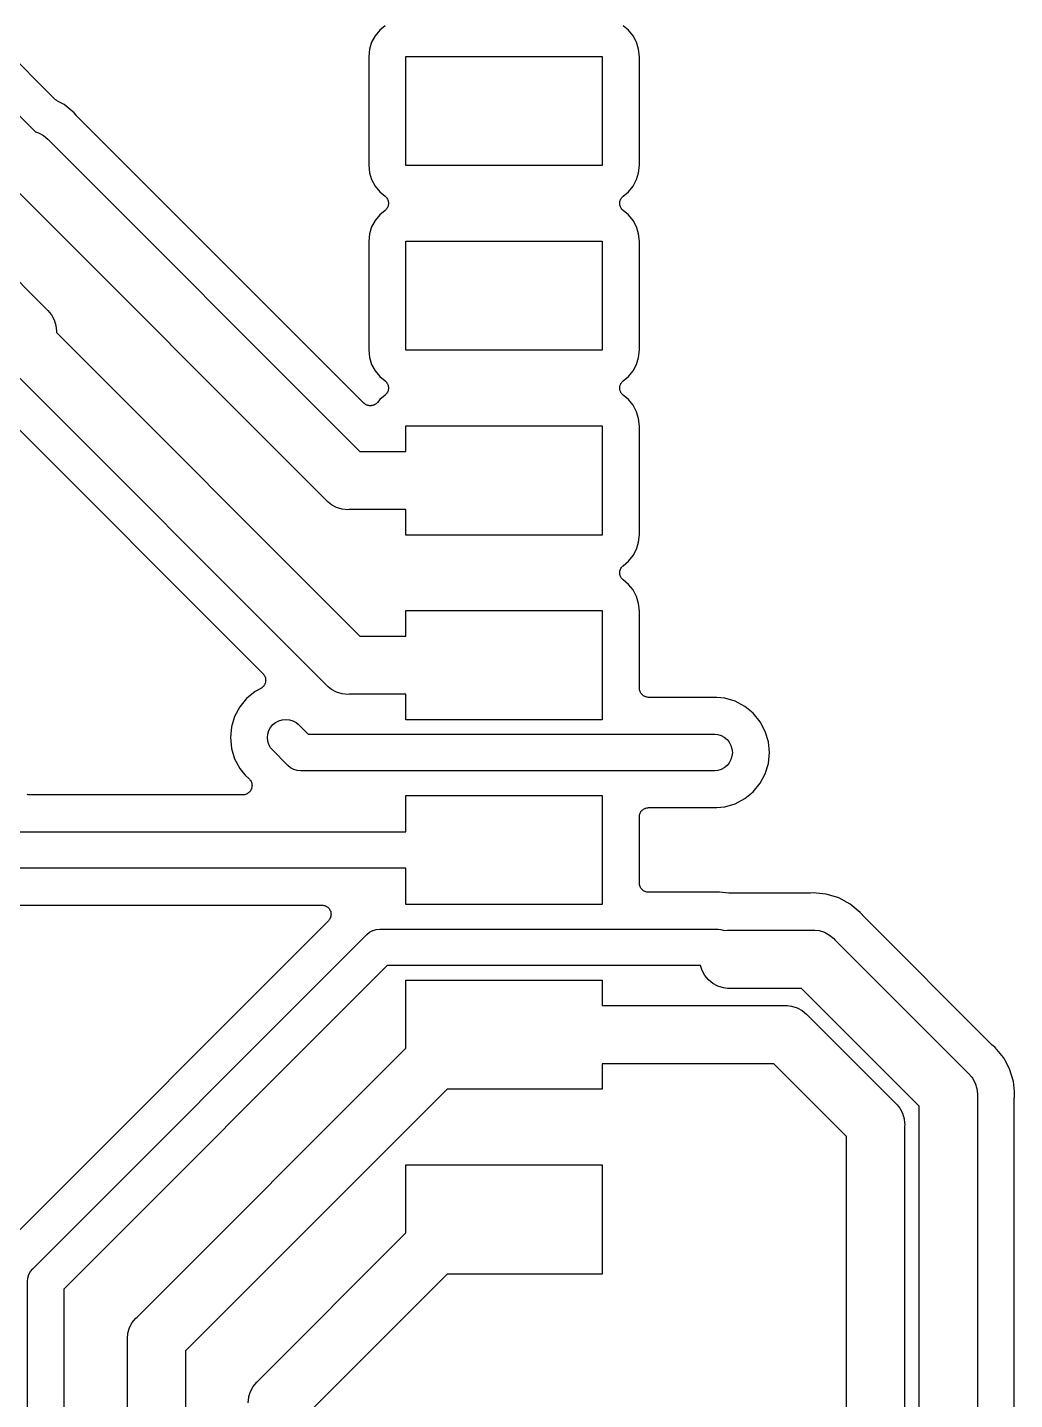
# Model space of a CAD drawing. Extents: x 77 to 164, y -183 to -59.
# Drawn here: x 137.92 to 151.5, y -118.07 to -99.2 of the extents above; entities that cross this region are included whole.
import ezdxf

# ---------------------------------------------------------------- set-up
doc = ezdxf.new("R2010")
doc.units = 0
doc.header["$MEASUREMENT"] = 0
doc.layers.add('BLACK', color=7, linetype='CONTINUOUS')

msp = doc.modelspace()

# ---------------------------------------------------------------- linework, layer by layer
at = {"layer": 'BLACK', "linetype": 'CONTINUOUS'}
for p, q in [((142.843, -99.1792), (142.769, -99.2401)), ((146.191, -99.2401), (146.117, -99.1792)), ((142.706, -99.3174), (142.658, -99.4057)), ((142.769, -99.2401), (142.706, -99.3174)), ((146.254, -99.3174), (146.191, -99.2401)), ((146.302, -99.4057), (146.254, -99.3174)), ((138.307, -100.193), (137.584, -99.4699)), ((142.629, -99.5014), (142.619, -99.6072)), ((142.658, -99.4057), (142.629, -99.5014)), ((146.331, -99.5014), (146.302, -99.4057)), ((146.341, -99.6072), (146.331, -99.5014)), ((142.619, -99.6072), (142.619, -101.095)), ((143.13, -101.101), (143.13, -99.601)), ((143.13, -99.601), (145.83, -99.601)), ((145.83, -99.601), (145.83, -101.101)), ((146.341, -101.095), (146.341, -99.6072)), ((137.203, -99.8071), (138.035, -100.639)), ((138.311, -100.197), (138.307, -100.193)), ((138.315, -100.2), (138.311, -100.197)), ((138.321, -100.204), (138.315, -100.2)), ((138.326, -100.209), (138.321, -100.204)), ((138.331, -100.211), (138.326, -100.209)), ((138.336, -100.215), (138.331, -100.211)), ((138.337, -100.215), (138.336, -100.215)), ((138.429, -100.264), (138.337, -100.215)), ((138.567, -100.378), (138.429, -100.264)), ((138.592, -100.408), (138.567, -100.378)), ((138.595, -100.411), (138.592, -100.408)), ((138.599, -100.416), (138.595, -100.411)), ((138.6, -100.417), (138.599, -100.416)), ((142.55, -104.367), (138.6, -100.417)), ((138.035, -100.639), (138.076, -100.652)), ((138.076, -100.652), (138.145, -100.689)), ((138.145, -100.689), (138.206, -100.739)), ((138.206, -100.739), (138.219, -100.754)), ((138.219, -100.754), (142.496, -105.031)), ((142.619, -101.095), (142.629, -101.201)), ((145.83, -101.101), (143.13, -101.101)), ((146.331, -101.201), (146.341, -101.095)), ((142.629, -101.201), (142.658, -101.296)), ((146.302, -101.296), (146.331, -101.201)), ((142.033, -105.7), (137.74, -101.407)), ((142.658, -101.296), (142.706, -101.385)), ((142.706, -101.385), (142.769, -101.462)), ((142.769, -101.462), (142.843, -101.523)), ((146.117, -101.523), (146.191, -101.462)), ((146.191, -101.462), (146.254, -101.385)), ((146.254, -101.385), (146.302, -101.296)), ((142.843, -101.523), (142.844, -101.523)), ((142.844, -101.523), (142.844, -101.523)), ((142.844, -101.523), (142.844, -101.523)), ((142.844, -101.523), (142.845, -101.524)), ((142.845, -101.524), (142.853, -101.533)), ((142.853, -101.533), (142.861, -101.541)), ((142.861, -101.541), (142.862, -101.541)), ((142.862, -101.541), (142.862, -101.542)), ((142.862, -101.542), (142.868, -101.552)), ((142.868, -101.552), (142.875, -101.562)), ((142.875, -101.562), (142.875, -101.562)), ((142.875, -101.562), (142.875, -101.563)), ((142.875, -101.563), (142.88, -101.574)), ((142.884, -101.659), (142.879, -101.67)), ((142.88, -101.574), (142.884, -101.585)), ((142.884, -101.585), (142.884, -101.585)), ((142.884, -101.585), (142.885, -101.586)), ((142.886, -101.646), (142.884, -101.658)), ((142.884, -101.658), (142.884, -101.659)), ((142.884, -101.659), (142.884, -101.659)), ((142.885, -101.586), (142.887, -101.597)), ((142.889, -101.635), (142.886, -101.646)), ((142.887, -101.597), (142.889, -101.609)), ((142.889, -101.609), (142.889, -101.609)), ((142.889, -101.609), (142.889, -101.61)), ((142.889, -101.61), (142.889, -101.622)), ((142.889, -101.622), (142.889, -101.634)), ((142.889, -101.634), (142.889, -101.634)), ((142.889, -101.634), (142.889, -101.635)), ((146.071, -101.607), (146.074, -101.596)), ((146.071, -101.608), (146.071, -101.607)), ((146.071, -101.62), (146.071, -101.608)), ((146.071, -101.608), (146.071, -101.608)), ((146.071, -101.632), (146.071, -101.62)), ((146.071, -101.633), (146.071, -101.632)), ((146.073, -101.645), (146.071, -101.633)), ((146.071, -101.633), (146.071, -101.633)), ((146.075, -101.656), (146.073, -101.645)), ((146.074, -101.596), (146.076, -101.584)), ((146.076, -101.657), (146.075, -101.656)), ((146.076, -101.583), (146.081, -101.572)), ((146.076, -101.584), (146.076, -101.583)), ((146.076, -101.583), (146.076, -101.583)), ((146.08, -101.668), (146.076, -101.657)), ((146.076, -101.657), (146.076, -101.657)), ((146.085, -101.679), (146.08, -101.668)), ((146.081, -101.572), (146.085, -101.561)), ((146.085, -101.561), (146.086, -101.561)), ((146.086, -101.56), (146.093, -101.55)), ((146.086, -101.561), (146.086, -101.56)), ((146.093, -101.55), (146.099, -101.54)), ((146.099, -101.54), (146.1, -101.54)), ((146.1, -101.54), (146.108, -101.531)), ((146.1, -101.54), (146.1, -101.54)), ((146.108, -101.531), (146.117, -101.523)), ((142.706, -101.857), (142.658, -101.946)), ((142.769, -101.78), (142.706, -101.857)), ((142.843, -101.719), (142.769, -101.78)), ((142.852, -101.711), (142.843, -101.719)), ((142.86, -101.702), (142.852, -101.711)), ((142.861, -101.702), (142.86, -101.702)), ((142.86, -101.702), (142.86, -101.702)), ((142.867, -101.692), (142.861, -101.702)), ((142.874, -101.682), (142.867, -101.692)), ((142.875, -101.681), (142.874, -101.681)), ((142.874, -101.681), (142.874, -101.682)), ((142.879, -101.67), (142.875, -101.681)), ((146.085, -101.68), (146.085, -101.679)), ((146.092, -101.69), (146.085, -101.68)), ((146.085, -101.68), (146.085, -101.68)), ((146.098, -101.7), (146.092, -101.69)), ((146.098, -101.701), (146.098, -101.7)), ((146.099, -101.701), (146.098, -101.701)), ((146.107, -101.709), (146.099, -101.701)), ((146.115, -101.718), (146.107, -101.709)), ((146.116, -101.719), (146.115, -101.718)), ((146.117, -101.719), (146.116, -101.719)), ((146.116, -101.719), (146.116, -101.719)), ((146.116, -101.719), (146.116, -101.719)), ((146.191, -101.78), (146.117, -101.719)), ((146.254, -101.857), (146.191, -101.78)), ((146.302, -101.946), (146.254, -101.857)), ((142.629, -102.041), (142.619, -102.147)), ((142.658, -101.946), (142.629, -102.041)), ((146.331, -102.041), (146.302, -101.946)), ((146.341, -102.147), (146.331, -102.041)), ((142.619, -102.147), (142.619, -103.635)), ((143.13, -103.641), (143.13, -102.141)), ((143.13, -102.141), (145.83, -102.141)), ((145.83, -102.141), (145.83, -103.641)), ((146.341, -103.635), (146.341, -102.147)), ((137.457, -102.347), (138.191, -103.081)), ((138.191, -103.081), (138.206, -103.094)), ((138.206, -103.094), (138.252, -103.15)), ((138.252, -103.15), (138.256, -103.155)), ((138.256, -103.155), (138.293, -103.224)), ((138.293, -103.224), (138.316, -103.3)), ((138.316, -103.3), (138.324, -103.378)), ((138.324, -103.378), (138.322, -103.397)), ((138.322, -103.397), (142.496, -107.571)), ((142.619, -103.635), (142.629, -103.741)), ((142.629, -103.741), (142.658, -103.836)), ((145.83, -103.641), (143.13, -103.641)), ((146.302, -103.836), (146.331, -103.741)), ((146.331, -103.741), (146.341, -103.635)), ((142.033, -108.24), (137.653, -103.86)), ((142.658, -103.836), (142.706, -103.925)), ((142.706, -103.925), (142.769, -104.002)), ((146.191, -104.002), (146.254, -103.925)), ((146.254, -103.925), (146.302, -103.836)), ((142.769, -104.002), (142.843, -104.063)), ((142.843, -104.063), (142.844, -104.063)), ((142.844, -104.063), (142.844, -104.063)), ((142.844, -104.063), (142.844, -104.063)), ((142.844, -104.063), (142.845, -104.064)), ((142.845, -104.064), (142.853, -104.073)), ((142.853, -104.073), (142.861, -104.081)), ((142.861, -104.081), (142.862, -104.081)), ((142.862, -104.081), (142.862, -104.082)), ((142.862, -104.082), (142.868, -104.092)), ((142.868, -104.092), (142.875, -104.102)), ((142.875, -104.102), (142.875, -104.102)), ((142.875, -104.102), (142.875, -104.103)), ((142.875, -104.103), (142.88, -104.114)), ((142.88, -104.114), (142.884, -104.125)), ((146.076, -104.123), (146.081, -104.112)), ((146.081, -104.112), (146.085, -104.101)), ((146.085, -104.101), (146.086, -104.101)), ((146.086, -104.1), (146.093, -104.09)), ((146.086, -104.101), (146.086, -104.1)), ((146.093, -104.09), (146.099, -104.08)), ((146.099, -104.08), (146.1, -104.08)), ((146.1, -104.08), (146.108, -104.071)), ((146.1, -104.08), (146.1, -104.08)), ((146.108, -104.071), (146.117, -104.063)), ((146.117, -104.063), (146.191, -104.002)), ((137.316, -104.241), (141.164, -108.089)), ((142.843, -104.259), (142.769, -104.32)), ((142.852, -104.251), (142.843, -104.259)), ((142.86, -104.242), (142.852, -104.251)), ((142.861, -104.242), (142.86, -104.242)), ((142.86, -104.242), (142.86, -104.242)), ((142.867, -104.232), (142.861, -104.242)), ((142.874, -104.222), (142.867, -104.232)), ((142.875, -104.221), (142.874, -104.221)), ((142.874, -104.221), (142.874, -104.222)), ((142.879, -104.21), (142.875, -104.221)), ((142.884, -104.199), (142.879, -104.21)), ((142.884, -104.125), (142.884, -104.125)), ((142.884, -104.125), (142.885, -104.126)), ((142.886, -104.186), (142.884, -104.198)), ((142.884, -104.198), (142.884, -104.199)), ((142.884, -104.199), (142.884, -104.199)), ((142.885, -104.126), (142.887, -104.137)), ((142.889, -104.175), (142.886, -104.186)), ((142.887, -104.137), (142.889, -104.149)), ((142.889, -104.149), (142.889, -104.149)), ((142.889, -104.149), (142.889, -104.15)), ((142.889, -104.15), (142.889, -104.162)), ((142.889, -104.162), (142.889, -104.174)), ((142.889, -104.174), (142.889, -104.174)), ((142.889, -104.174), (142.889, -104.175)), ((146.071, -104.147), (146.074, -104.136)), ((146.071, -104.148), (146.071, -104.147)), ((146.071, -104.16), (146.071, -104.148)), ((146.071, -104.148), (146.071, -104.148)), ((146.071, -104.172), (146.071, -104.16)), ((146.071, -104.173), (146.071, -104.172)), ((146.073, -104.185), (146.071, -104.173)), ((146.071, -104.173), (146.071, -104.173)), ((146.075, -104.196), (146.073, -104.185)), ((146.074, -104.136), (146.076, -104.124)), ((146.076, -104.197), (146.075, -104.196)), ((146.076, -104.124), (146.076, -104.123)), ((146.076, -104.123), (146.076, -104.123)), ((146.08, -104.208), (146.076, -104.197)), ((146.076, -104.197), (146.076, -104.197)), ((146.085, -104.219), (146.08, -104.208)), ((146.085, -104.22), (146.085, -104.219)), ((146.092, -104.23), (146.085, -104.22)), ((146.085, -104.22), (146.085, -104.22)), ((146.098, -104.24), (146.092, -104.23)), ((146.098, -104.241), (146.098, -104.24)), ((146.099, -104.241), (146.098, -104.241)), ((146.107, -104.249), (146.099, -104.241)), ((146.115, -104.258), (146.107, -104.249)), ((146.116, -104.259), (146.115, -104.258)), ((146.117, -104.259), (146.116, -104.259)), ((146.116, -104.259), (146.116, -104.259)), ((146.116, -104.259), (146.116, -104.259)), ((146.191, -104.32), (146.117, -104.259)), ((142.555, -104.371), (142.55, -104.367)), ((142.559, -104.375), (142.555, -104.371)), ((142.564, -104.379), (142.559, -104.375)), ((142.569, -104.383), (142.564, -104.379)), ((142.574, -104.385), (142.569, -104.383)), ((142.579, -104.389), (142.574, -104.385)), ((142.585, -104.391), (142.579, -104.389)), ((142.591, -104.394), (142.585, -104.391)), ((142.597, -104.396), (142.591, -104.394)), ((142.602, -104.398), (142.597, -104.396)), ((142.608, -104.4), (142.602, -104.398)), ((142.615, -104.402), (142.608, -104.4)), ((142.621, -104.402), (142.615, -104.402)), ((142.626, -104.403), (142.621, -104.402)), ((142.633, -104.404), (142.626, -104.403)), ((142.639, -104.404), (142.633, -104.404)), ((142.645, -104.404), (142.639, -104.404)), ((142.651, -104.404), (142.645, -104.404)), ((142.658, -104.402), (142.651, -104.404)), ((142.664, -104.402), (142.658, -104.402)), ((142.67, -104.4), (142.664, -104.402)), ((142.675, -104.399), (142.67, -104.4)), ((142.682, -104.397), (142.675, -104.399)), ((142.688, -104.395), (142.682, -104.397)), ((142.693, -104.392), (142.688, -104.395)), ((142.698, -104.39), (142.693, -104.392)), ((142.704, -104.386), (142.698, -104.39)), ((142.71, -104.383), (142.704, -104.386)), ((142.714, -104.38), (142.71, -104.383)), ((142.719, -104.376), (142.714, -104.38)), ((142.724, -104.372), (142.719, -104.376)), ((142.729, -104.368), (142.724, -104.372)), ((142.733, -104.363), (142.729, -104.368)), ((142.737, -104.359), (142.733, -104.363)), ((142.738, -104.358), (142.737, -104.359)), ((142.769, -104.32), (142.738, -104.358)), ((146.254, -104.397), (146.191, -104.32)), ((146.302, -104.486), (146.254, -104.397)), ((146.331, -104.581), (146.302, -104.486)), ((143.13, -105.031), (143.13, -104.681)), ((143.13, -104.681), (145.83, -104.681)), ((145.83, -104.681), (145.83, -106.181)), ((146.341, -104.687), (146.331, -104.581)), ((146.341, -106.175), (146.341, -104.687)), ((142.496, -105.031), (143.13, -105.031)), ((142.046, -105.715), (142.033, -105.7)), ((142.061, -105.728), (142.046, -105.715)), ((142.107, -105.765), (142.061, -105.728)), ((142.061, -105.728), (142.061, -105.728)), ((142.176, -105.802), (142.107, -105.765)), ((142.252, -105.825), (142.176, -105.802)), ((142.33, -105.833), (142.252, -105.825)), ((142.35, -105.831), (142.33, -105.833)), ((143.13, -105.831), (142.35, -105.831)), ((143.13, -106.181), (143.13, -105.831)), ((145.83, -106.181), (143.13, -106.181)), ((146.331, -106.281), (146.341, -106.175)), ((146.254, -106.465), (146.302, -106.376)), ((146.302, -106.376), (146.331, -106.281)), ((146.117, -106.603), (146.191, -106.542)), ((146.191, -106.542), (146.254, -106.465)), ((146.071, -106.687), (146.074, -106.676)), ((146.071, -106.688), (146.071, -106.687)), ((146.071, -106.7), (146.071, -106.688)), ((146.071, -106.688), (146.071, -106.688)), ((146.071, -106.712), (146.071, -106.7)), ((146.071, -106.713), (146.071, -106.712)), ((146.073, -106.725), (146.071, -106.713)), ((146.071, -106.713), (146.071, -106.713)), ((146.075, -106.736), (146.073, -106.725)), ((146.074, -106.676), (146.076, -106.664)), ((146.076, -106.737), (146.075, -106.736)), ((146.076, -106.663), (146.081, -106.652)), ((146.076, -106.664), (146.076, -106.663)), ((146.076, -106.663), (146.076, -106.663)), ((146.08, -106.748), (146.076, -106.737)), ((146.076, -106.737), (146.076, -106.737)), ((146.085, -106.759), (146.08, -106.748)), ((146.081, -106.652), (146.085, -106.641)), ((146.085, -106.641), (146.086, -106.641)), ((146.085, -106.76), (146.085, -106.759)), ((146.092, -106.77), (146.085, -106.76)), ((146.085, -106.76), (146.085, -106.76)), ((146.086, -106.64), (146.093, -106.63)), ((146.086, -106.641), (146.086, -106.64)), ((146.093, -106.63), (146.099, -106.62)), ((146.099, -106.62), (146.1, -106.62)), ((146.1, -106.62), (146.108, -106.611)), ((146.1, -106.62), (146.1, -106.62)), ((146.108, -106.611), (146.117, -106.603)), ((146.098, -106.78), (146.092, -106.77)), ((146.098, -106.781), (146.098, -106.78)), ((146.099, -106.781), (146.098, -106.781)), ((146.107, -106.789), (146.099, -106.781)), ((146.115, -106.798), (146.107, -106.789)), ((146.116, -106.799), (146.115, -106.798)), ((146.117, -106.799), (146.116, -106.799)), ((146.116, -106.799), (146.116, -106.799)), ((146.116, -106.799), (146.116, -106.799)), ((146.191, -106.86), (146.117, -106.799)), ((146.254, -106.937), (146.191, -106.86)), ((146.302, -107.026), (146.254, -106.937)), ((146.331, -107.121), (146.302, -107.026)), ((146.341, -107.227), (146.331, -107.121)), ((143.13, -107.571), (143.13, -107.221)), ((143.13, -107.221), (145.83, -107.221)), ((145.83, -107.221), (145.83, -108.721)), ((146.341, -108.286), (146.341, -107.227)), ((142.496, -107.571), (143.13, -107.571)), ((141.163, -108.269), (141.158, -108.273)), ((141.167, -108.264), (141.163, -108.269)), ((141.164, -108.089), (141.165, -108.09)), ((141.165, -108.09), (141.169, -108.095)), ((141.172, -108.259), (141.167, -108.264)), ((141.169, -108.095), (141.173, -108.099)), ((141.175, -108.254), (141.172, -108.259)), ((141.173, -108.099), (141.176, -108.104)), ((141.179, -108.25), (141.175, -108.254)), ((141.176, -108.104), (141.18, -108.109)), ((141.182, -108.244), (141.179, -108.25)), ((141.18, -108.109), (141.183, -108.115)), ((141.186, -108.239), (141.182, -108.244)), ((141.183, -108.115), (141.186, -108.119)), ((141.186, -108.119), (141.189, -108.126)), ((141.188, -108.233), (141.186, -108.239)), ((141.191, -108.228), (141.188, -108.233)), ((141.189, -108.126), (141.192, -108.131)), ((141.193, -108.222), (141.191, -108.228)), ((141.192, -108.131), (141.193, -108.137)), ((141.193, -108.137), (141.196, -108.142)), ((141.195, -108.216), (141.193, -108.222)), ((141.196, -108.21), (141.195, -108.216)), ((141.196, -108.142), (141.197, -108.149)), ((141.198, -108.205), (141.196, -108.21)), ((141.197, -108.149), (141.199, -108.155)), ((141.199, -108.198), (141.198, -108.205)), ((141.199, -108.155), (141.199, -108.161)), ((141.199, -108.161), (141.2, -108.167)), ((141.2, -108.192), (141.199, -108.198)), ((141.2, -108.167), (141.2, -108.173)), ((141.2, -108.173), (141.201, -108.18)), ((141.201, -108.18), (141.2, -108.186)), ((141.2, -108.186), (141.2, -108.192)), ((142.046, -108.255), (142.033, -108.24)), ((142.061, -108.268), (142.046, -108.255)), ((142.107, -108.305), (142.061, -108.268)), ((142.061, -108.268), (142.061, -108.268)), ((140.939, -108.427), (140.845, -108.543)), ((141.055, -108.333), (140.939, -108.427)), ((141.134, -108.291), (141.055, -108.333)), ((141.139, -108.287), (141.134, -108.291)), ((141.144, -108.285), (141.139, -108.287)), ((141.149, -108.28), (141.144, -108.285)), ((141.154, -108.277), (141.149, -108.28)), ((141.158, -108.273), (141.154, -108.277)), ((142.176, -108.342), (142.107, -108.305)), ((142.252, -108.365), (142.176, -108.342)), ((142.33, -108.373), (142.252, -108.365)), ((142.35, -108.371), (142.33, -108.373)), ((143.13, -108.371), (142.35, -108.371)), ((143.13, -108.721), (143.13, -108.371)), ((146.342, -108.298), (146.341, -108.286)), ((146.343, -108.31), (146.342, -108.298)), ((146.343, -108.311), (146.343, -108.31)), ((146.343, -108.31), (146.343, -108.31)), ((146.347, -108.322), (146.343, -108.311)), ((146.35, -108.334), (146.347, -108.322)), ((146.351, -108.334), (146.35, -108.334)), ((146.356, -108.345), (146.351, -108.334)), ((146.351, -108.334), (146.351, -108.334)), ((146.362, -108.356), (146.356, -108.345)), ((146.37, -108.366), (146.362, -108.356)), ((146.362, -108.356), (146.362, -108.356)), ((146.362, -108.356), (146.362, -108.356)), ((146.377, -108.375), (146.37, -108.366)), ((146.378, -108.375), (146.377, -108.375)), ((146.387, -108.383), (146.378, -108.375)), ((146.378, -108.375), (146.378, -108.375)), ((146.396, -108.391), (146.387, -108.383)), ((146.397, -108.391), (146.396, -108.391)), ((146.408, -108.397), (146.397, -108.391)), ((146.397, -108.391), (146.397, -108.391)), ((146.418, -108.403), (146.408, -108.397)), ((146.419, -108.403), (146.418, -108.403)), ((146.418, -108.403), (146.418, -108.403)), ((146.43, -108.407), (146.419, -108.403)), ((146.442, -108.41), (146.43, -108.407)), ((146.443, -108.41), (146.442, -108.41)), ((146.442, -108.41), (146.442, -108.41)), ((146.454, -108.412), (146.443, -108.41)), ((146.466, -108.413), (146.454, -108.412)), ((146.467, -108.413), (146.466, -108.413)), ((146.468, -108.413), (146.467, -108.413)), ((146.467, -108.413), (146.467, -108.413)), ((146.467, -108.413), (146.467, -108.413)), ((147.406, -108.413), (146.468, -108.413)), ((147.518, -108.424), (147.406, -108.413)), ((147.66, -108.467), (147.518, -108.424)), ((140.845, -108.543), (140.774, -108.675)), ((147.792, -108.538), (147.66, -108.467)), ((147.908, -108.632), (147.792, -108.538)), ((148.002, -108.748), (147.908, -108.632)), ((140.731, -108.817), (140.716, -108.966)), ((140.774, -108.675), (140.731, -108.817)), ((141.246, -108.87), (141.269, -108.826)), ((141.269, -108.826), (141.3, -108.788)), ((141.3, -108.788), (141.338, -108.757)), ((141.338, -108.757), (141.382, -108.734)), ((141.382, -108.734), (141.429, -108.72)), ((141.429, -108.72), (141.478, -108.715)), ((141.478, -108.715), (141.527, -108.72)), ((141.527, -108.72), (141.574, -108.734)), ((141.574, -108.734), (141.618, -108.757)), ((141.618, -108.757), (141.646, -108.781)), ((141.646, -108.781), (141.787, -108.921)), ((145.83, -108.721), (143.13, -108.721)), ((148.073, -108.88), (148.002, -108.748)), ((140.716, -108.966), (140.731, -109.115)), ((141.227, -108.966), (141.232, -108.917)), ((141.232, -109.015), (141.227, -108.966)), ((141.232, -108.917), (141.246, -108.87)), ((141.246, -109.062), (141.232, -109.015)), ((141.787, -108.921), (147.381, -108.921)), ((147.381, -108.921), (147.418, -108.925)), ((147.418, -108.925), (147.465, -108.939)), ((147.465, -108.939), (147.509, -108.962)), ((147.509, -108.962), (147.547, -108.993)), ((147.547, -108.993), (147.578, -109.031)), ((148.116, -109.022), (148.073, -108.88)), ((148.131, -109.171), (148.116, -109.022)), ((140.731, -109.115), (140.774, -109.257)), ((141.269, -109.106), (141.246, -109.062)), ((141.293, -109.134), (141.269, -109.106)), ((141.498, -109.339), (141.293, -109.134)), ((147.578, -109.031), (147.601, -109.075)), ((147.601, -109.075), (147.615, -109.122)), ((147.615, -109.122), (147.62, -109.171)), ((147.62, -109.171), (147.615, -109.22)), ((148.116, -109.32), (148.131, -109.171)), ((140.774, -109.257), (140.845, -109.389)), ((140.845, -109.389), (140.916, -109.476)), ((141.505, -109.349), (141.498, -109.339)), ((141.543, -109.38), (141.505, -109.349)), ((141.58, -109.399), (141.543, -109.38)), ((141.587, -109.403), (141.58, -109.399)), ((147.509, -109.38), (147.465, -109.403)), ((147.547, -109.349), (147.509, -109.38)), ((147.578, -109.311), (147.547, -109.349)), ((147.601, -109.267), (147.578, -109.311)), ((147.615, -109.22), (147.601, -109.267)), ((148.073, -109.462), (148.116, -109.32)), ((140.916, -109.476), (140.976, -109.536)), ((140.976, -109.536), (140.977, -109.537)), ((140.977, -109.537), (140.977, -109.537)), ((140.977, -109.537), (140.977, -109.537)), ((140.977, -109.537), (140.977, -109.537)), ((140.977, -109.537), (140.985, -109.547)), ((140.985, -109.547), (140.993, -109.556)), ((140.993, -109.556), (140.993, -109.557)), ((140.993, -109.557), (140.993, -109.557)), ((140.993, -109.557), (140.999, -109.568)), ((140.999, -109.568), (141.004, -109.578)), ((141.004, -109.578), (141.004, -109.579)), ((141.004, -109.579), (141.004, -109.579)), ((141.004, -109.579), (141.008, -109.591)), ((141.634, -109.417), (141.587, -109.403)), ((141.683, -109.422), (141.634, -109.417)), ((141.695, -109.421), (141.683, -109.422)), ((147.381, -109.421), (141.695, -109.421)), ((147.418, -109.417), (147.381, -109.421)), ((147.465, -109.403), (147.418, -109.417)), ((148.002, -109.594), (148.073, -109.462)), ((137.934, -109.752), (137.922, -109.75)), ((137.946, -109.753), (137.934, -109.752)), ((137.947, -109.753), (137.946, -109.753)), ((137.948, -109.753), (137.947, -109.753)), ((137.947, -109.753), (137.947, -109.753)), ((137.947, -109.753), (137.947, -109.753)), ((140.886, -109.753), (137.948, -109.753)), ((140.899, -109.752), (140.886, -109.753)), ((140.911, -109.751), (140.899, -109.752)), ((140.923, -109.747), (140.911, -109.751)), ((140.911, -109.751), (140.911, -109.751)), ((140.911, -109.751), (140.911, -109.751)), ((140.934, -109.744), (140.923, -109.747)), ((140.935, -109.743), (140.934, -109.744)), ((140.946, -109.738), (140.935, -109.743)), ((140.935, -109.743), (140.935, -109.743)), ((140.956, -109.732), (140.946, -109.738)), ((140.957, -109.732), (140.956, -109.732)), ((140.966, -109.724), (140.957, -109.732)), ((140.957, -109.732), (140.957, -109.732)), ((140.976, -109.716), (140.966, -109.724)), ((140.984, -109.707), (140.976, -109.716)), ((140.976, -109.716), (140.976, -109.716)), ((140.976, -109.716), (140.976, -109.716)), ((140.991, -109.697), (140.984, -109.707)), ((140.992, -109.697), (140.991, -109.697)), ((140.998, -109.686), (140.992, -109.697)), ((140.992, -109.697), (140.992, -109.697)), ((141.003, -109.676), (140.998, -109.686)), ((141.004, -109.675), (141.003, -109.675)), ((141.003, -109.675), (141.003, -109.676)), ((141.007, -109.663), (141.004, -109.675)), ((141.011, -109.652), (141.007, -109.663)), ((141.008, -109.591), (141.011, -109.602)), ((141.011, -109.602), (141.011, -109.602)), ((141.011, -109.602), (141.011, -109.603)), ((141.011, -109.603), (141.012, -109.615)), ((141.012, -109.639), (141.011, -109.652)), ((141.011, -109.652), (141.011, -109.652)), ((141.011, -109.652), (141.011, -109.652)), ((141.012, -109.615), (141.013, -109.627)), ((141.013, -109.627), (141.012, -109.639)), ((141.013, -109.627), (141.013, -109.627)), ((141.013, -109.627), (141.013, -109.627)), ((143.13, -110.261), (143.13, -109.761)), ((143.13, -109.761), (145.83, -109.761)), ((145.83, -109.761), (145.83, -111.261)), ((147.792, -109.804), (147.908, -109.71)), ((147.908, -109.71), (148.002, -109.594)), ((146.371, -109.975), (146.379, -109.966)), ((146.379, -109.965), (146.389, -109.958)), ((146.379, -109.966), (146.379, -109.965)), ((146.379, -109.966), (146.379, -109.966)), ((146.389, -109.958), (146.398, -109.95)), ((146.398, -109.95), (146.398, -109.95)), ((146.398, -109.95), (146.399, -109.95)), ((146.399, -109.95), (146.409, -109.944)), ((146.409, -109.944), (146.42, -109.939)), ((146.42, -109.938), (146.432, -109.935)), ((146.42, -109.939), (146.42, -109.938)), ((146.42, -109.938), (146.42, -109.938)), ((146.432, -109.935), (146.443, -109.931)), ((146.443, -109.931), (146.444, -109.931)), ((146.444, -109.931), (146.456, -109.93)), ((146.444, -109.931), (146.444, -109.931)), ((146.456, -109.93), (146.468, -109.929)), ((146.468, -109.929), (147.406, -109.929)), ((147.406, -109.929), (147.518, -109.918)), ((147.518, -109.918), (147.66, -109.875)), ((147.66, -109.875), (147.792, -109.804)), ((146.341, -110.054), (146.342, -110.042)), ((146.341, -110.055), (146.341, -110.054)), ((146.341, -110.056), (146.341, -110.055)), ((146.341, -110.055), (146.341, -110.055)), ((146.341, -110.055), (146.341, -110.055)), ((146.341, -110.966), (146.341, -110.056)), ((146.342, -110.042), (146.344, -110.03)), ((146.344, -110.03), (146.347, -110.018)), ((146.344, -110.03), (146.344, -110.03)), ((146.344, -110.03), (146.344, -110.03)), ((146.347, -110.018), (146.351, -110.007)), ((146.351, -110.006), (146.357, -109.996)), ((146.351, -110.007), (146.351, -110.006)), ((146.351, -110.006), (146.351, -110.006)), ((146.357, -109.996), (146.363, -109.985)), ((146.363, -109.984), (146.371, -109.975)), ((146.363, -109.985), (146.363, -109.984)), ((146.363, -109.985), (146.363, -109.985)), ((137.685, -110.261), (143.13, -110.261)), ((143.13, -110.761), (137.593, -110.761)), ((143.13, -111.261), (143.13, -110.761)), ((146.342, -110.978), (146.341, -110.966)), ((146.343, -110.99), (146.342, -110.978)), ((146.343, -110.991), (146.343, -110.99)), ((146.343, -110.99), (146.343, -110.99)), ((146.347, -111.002), (146.343, -110.991)), ((146.35, -111.014), (146.347, -111.002)), ((146.351, -111.014), (146.35, -111.014)), ((146.356, -111.025), (146.351, -111.014)), ((146.351, -111.014), (146.351, -111.014)), ((146.362, -111.036), (146.356, -111.025)), ((146.37, -111.046), (146.362, -111.036)), ((146.362, -111.036), (146.362, -111.036)), ((146.362, -111.036), (146.362, -111.036)), ((146.377, -111.055), (146.37, -111.046)), ((146.378, -111.055), (146.377, -111.055)), ((146.387, -111.063), (146.378, -111.055)), ((146.378, -111.055), (146.378, -111.055)), ((146.396, -111.071), (146.387, -111.063)), ((146.397, -111.071), (146.396, -111.071)), ((146.408, -111.077), (146.397, -111.071)), ((146.397, -111.071), (146.397, -111.071)), ((146.418, -111.083), (146.408, -111.077)), ((146.419, -111.083), (146.418, -111.083)), ((146.418, -111.083), (146.418, -111.083)), ((146.43, -111.087), (146.419, -111.083)), ((146.442, -111.09), (146.43, -111.087)), ((146.443, -111.09), (146.442, -111.09)), ((146.442, -111.09), (146.442, -111.09)), ((146.454, -111.092), (146.443, -111.09)), ((146.466, -111.093), (146.454, -111.092)), ((146.467, -111.093), (146.466, -111.093)), ((146.468, -111.093), (146.467, -111.093)), ((146.467, -111.093), (146.467, -111.093)), ((146.467, -111.093), (146.467, -111.093)), ((147.368, -111.093), (146.468, -111.093)), ((147.373, -111.092), (147.368, -111.093)), ((147.378, -111.093), (147.373, -111.092)), ((147.38, -111.092), (147.378, -111.093)), ((147.411, -111.089), (147.38, -111.092)), ((147.442, -111.092), (147.411, -111.089)), ((147.571, -111.105), (147.442, -111.092)), ((147.442, -111.092), (147.442, -111.092)), ((137.624, -111.269), (141.973, -111.269)), ((141.973, -111.269), (141.975, -111.269)), ((141.975, -111.269), (141.975, -111.269)), ((141.975, -111.269), (141.975, -111.269)), ((141.975, -111.269), (141.975, -111.269)), ((141.975, -111.269), (141.987, -111.27)), ((141.987, -111.27), (141.999, -111.272)), ((141.999, -111.272), (142, -111.272)), ((142, -111.272), (142, -111.272)), ((142, -111.272), (142.011, -111.275)), ((142.011, -111.275), (142.023, -111.279)), ((142.023, -111.279), (142.023, -111.279)), ((142.023, -111.279), (142.023, -111.279)), ((142.023, -111.279), (142.034, -111.285)), ((142.034, -111.285), (142.045, -111.291)), ((145.83, -111.261), (143.13, -111.261)), ((147.573, -111.105), (147.571, -111.105)), ((147.578, -111.105), (147.573, -111.105)), ((147.583, -111.106), (147.578, -111.105)), ((147.585, -111.106), (147.583, -111.106)), ((148.683, -111.106), (147.585, -111.106)), ((148.689, -111.105), (148.683, -111.106)), ((148.694, -111.106), (148.689, -111.105)), ((148.696, -111.105), (148.694, -111.106)), ((148.734, -111.102), (148.696, -111.105)), ((148.773, -111.105), (148.734, -111.102)), ((148.912, -111.119), (148.773, -111.105)), ((148.773, -111.105), (148.773, -111.105)), ((149.083, -111.171), (148.912, -111.119)), ((149.241, -111.255), (149.083, -111.171)), ((149.379, -111.369), (149.241, -111.255)), ((142.045, -111.291), (142.045, -111.291)), ((142.045, -111.291), (142.045, -111.291)), ((142.045, -111.291), (142.054, -111.299)), ((142.054, -111.299), (142.064, -111.307)), ((142.071, -111.476), (142.063, -111.486)), ((142.064, -111.307), (142.064, -111.307)), ((142.064, -111.307), (142.064, -111.307)), ((142.064, -111.307), (142.072, -111.316)), ((142.079, -111.467), (142.071, -111.476)), ((142.072, -111.316), (142.079, -111.326)), ((142.079, -111.326), (142.08, -111.326)), ((142.085, -111.456), (142.079, -111.467)), ((142.079, -111.467), (142.079, -111.467)), ((142.079, -111.467), (142.079, -111.467)), ((142.08, -111.326), (142.08, -111.326)), ((142.08, -111.326), (142.085, -111.337)), ((142.085, -111.337), (142.091, -111.348)), ((142.09, -111.445), (142.085, -111.456)), ((142.091, -111.445), (142.09, -111.445)), ((142.091, -111.348), (142.091, -111.348)), ((142.091, -111.348), (142.091, -111.348)), ((142.091, -111.348), (142.095, -111.36)), ((142.094, -111.433), (142.091, -111.445)), ((142.091, -111.445), (142.091, -111.445)), ((142.098, -111.422), (142.094, -111.433)), ((142.095, -111.36), (142.098, -111.372)), ((142.098, -111.372), (142.098, -111.372)), ((142.098, -111.372), (142.098, -111.372)), ((142.098, -111.372), (142.099, -111.384)), ((142.099, -111.409), (142.098, -111.421)), ((142.098, -111.421), (142.098, -111.421)), ((142.098, -111.421), (142.098, -111.422)), ((142.099, -111.384), (142.1, -111.396)), ((142.1, -111.397), (142.099, -111.409)), ((142.1, -111.396), (142.1, -111.397)), ((142.1, -111.397), (142.1, -111.397)), ((149.404, -111.399), (149.379, -111.369)), ((149.408, -111.402), (149.404, -111.399)), ((149.411, -111.407), (149.408, -111.402)), ((149.412, -111.408), (149.411, -111.407)), ((151.196, -113.192), (149.412, -111.408)), ((142.063, -111.486), (137.671, -115.878)), ((142.592, -111.673), (142.63, -111.642)), ((142.63, -111.642), (142.674, -111.619)), ((142.674, -111.619), (142.679, -111.617)), ((142.679, -111.617), (142.721, -111.605)), ((142.721, -111.605), (142.77, -111.6)), ((142.77, -111.6), (142.782, -111.601)), ((142.782, -111.601), (147.399, -111.601)), ((147.399, -111.601), (147.411, -111.6)), ((147.411, -111.6), (147.423, -111.601)), ((147.423, -111.601), (147.46, -111.605)), ((147.46, -111.605), (147.506, -111.619)), ((147.506, -111.619), (147.554, -111.614)), ((147.554, -111.614), (148.715, -111.614)), ((148.715, -111.614), (148.734, -111.612)), ((148.734, -111.612), (148.754, -111.614)), ((148.754, -111.614), (148.754, -111.614)), ((148.754, -111.614), (148.813, -111.62)), ((148.813, -111.62), (148.888, -111.643)), ((148.888, -111.643), (148.958, -111.68)), ((138.008, -116.26), (142.585, -111.683)), ((142.585, -111.683), (142.592, -111.673)), ((148.958, -111.68), (149.018, -111.73)), ((149.018, -111.73), (149.031, -111.745)), ((149.031, -111.745), (150.859, -113.573)), ((142.874, -112.101), (138.426, -116.549)), ((147.182, -112.101), (142.874, -112.101)), ((147.203, -112.168), (147.182, -112.101)), ((147.24, -112.237), (147.203, -112.168)), ((143.13, -113.235), (143.13, -112.301)), ((143.13, -112.301), (145.83, -112.301)), ((145.83, -112.301), (145.83, -112.651)), ((147.29, -112.298), (147.24, -112.237)), ((147.351, -112.348), (147.29, -112.298)), ((147.42, -112.385), (147.351, -112.348)), ((147.496, -112.408), (147.42, -112.385)), ((147.554, -112.414), (147.496, -112.408)), ((148.569, -112.414), (147.554, -112.414)), ((150.19, -114.035), (148.569, -112.414)), ((145.83, -112.651), (148.337, -112.651)), ((148.337, -112.651), (148.357, -112.649)), ((148.357, -112.649), (148.377, -112.651)), ((148.377, -112.651), (148.377, -112.651)), ((148.377, -112.651), (148.435, -112.657)), ((148.435, -112.657), (148.511, -112.68)), ((148.511, -112.68), (148.58, -112.717)), ((148.58, -112.717), (148.641, -112.767)), ((148.641, -112.767), (148.654, -112.782)), ((148.654, -112.782), (149.859, -113.987)), ((139.431, -116.934), (143.13, -113.235)), ((151.2, -113.195), (151.196, -113.192)), ((151.204, -113.199), (151.2, -113.195)), ((151.205, -113.2), (151.204, -113.199)), ((151.235, -113.225), (151.205, -113.2)), ((151.26, -113.254), (151.235, -113.225)), ((151.349, -113.363), (151.26, -113.254)), ((151.26, -113.254), (151.26, -113.254)), ((151.366, -113.395), (151.349, -113.363)), ((148.191, -113.451), (145.83, -113.451)), ((145.83, -113.451), (145.83, -113.801)), ((149.19, -114.45), (148.191, -113.451)), ((151.433, -113.521), (151.366, -113.395)), ((151.485, -113.692), (151.433, -113.521)), ((150.859, -113.573), (150.874, -113.586)), ((150.874, -113.586), (150.915, -113.635)), ((150.915, -113.635), (150.924, -113.646)), ((150.924, -113.646), (150.961, -113.716)), ((150.961, -113.716), (150.984, -113.791)), ((151.499, -113.831), (151.485, -113.692)), ((143.696, -113.801), (140.1, -117.397)), ((145.83, -113.801), (143.696, -113.801)), ((150.984, -113.791), (150.992, -113.87)), ((150.992, -113.87), (150.99, -113.889)), ((150.99, -113.889), (150.99, -138.731)), ((151.498, -113.919), (151.499, -113.914)), ((151.498, -113.921), (151.498, -113.919)), ((151.498, -138.7), (151.498, -113.921)), ((151.502, -113.87), (151.499, -113.831)), ((151.499, -113.831), (151.499, -113.831)), ((151.499, -113.908), (151.502, -113.87)), ((151.499, -113.914), (151.499, -113.908)), ((149.859, -113.987), (149.874, -114)), ((149.874, -114), (149.887, -114.015)), ((149.887, -114.015), (149.887, -114.015)), ((149.887, -114.015), (149.902, -114.033)), ((149.902, -114.033), (149.924, -114.061)), ((149.924, -114.061), (149.961, -114.13)), ((150.19, -138.585), (150.19, -114.035)), ((149.961, -114.13), (149.984, -114.206)), ((149.984, -114.206), (149.99, -114.264)), ((149.99, -114.264), (149.992, -114.284)), ((149.992, -114.284), (149.99, -114.304)), ((149.99, -114.304), (149.99, -138.317)), ((149.19, -138.171), (149.19, -114.45)), ((143.13, -115.775), (143.13, -114.841)), ((143.13, -114.841), (145.83, -114.841)), ((145.83, -114.841), (145.83, -116.341)), ((141.092, -117.813), (143.13, -115.775)), ((137.93, -116.396), (137.944, -116.349)), ((137.944, -116.349), (137.945, -116.346)), ((137.945, -116.346), (137.967, -116.305)), ((137.967, -116.305), (137.998, -116.267)), ((137.998, -116.267), (138.008, -116.26)), ((143.696, -116.341), (141.761, -118.276)), ((145.83, -116.341), (143.696, -116.341)), ((137.925, -116.445), (137.93, -116.396)), ((137.926, -116.457), (137.925, -116.445)), ((137.926, -121.654), (137.926, -116.457)), ((138.426, -116.549), (138.426, -121.562)), ((139.366, -117.008), (139.416, -116.947)), ((139.416, -116.947), (139.431, -116.934)), ((139.31, -117.139), (139.329, -117.077)), ((139.329, -117.077), (139.366, -117.008)), ((139.298, -117.231), (139.306, -117.153)), ((139.3, -117.251), (139.298, -117.231)), ((139.3, -118.229), (139.3, -117.251)), ((139.306, -117.153), (139.31, -117.139)), ((140.1, -117.397), (140.1, -118.685)), ((140.99, -117.956), (141.027, -117.887)), ((141.027, -117.887), (141.077, -117.826)), ((141.077, -117.826), (141.092, -117.813)), ((140.959, -118.11), (140.967, -118.032)), ((140.967, -118.032), (140.969, -118.025)), ((140.969, -118.025), (140.99, -117.956))]:
    msp.add_line(p, q, dxfattribs=at)

doc.saveas('drawing.dxf')
